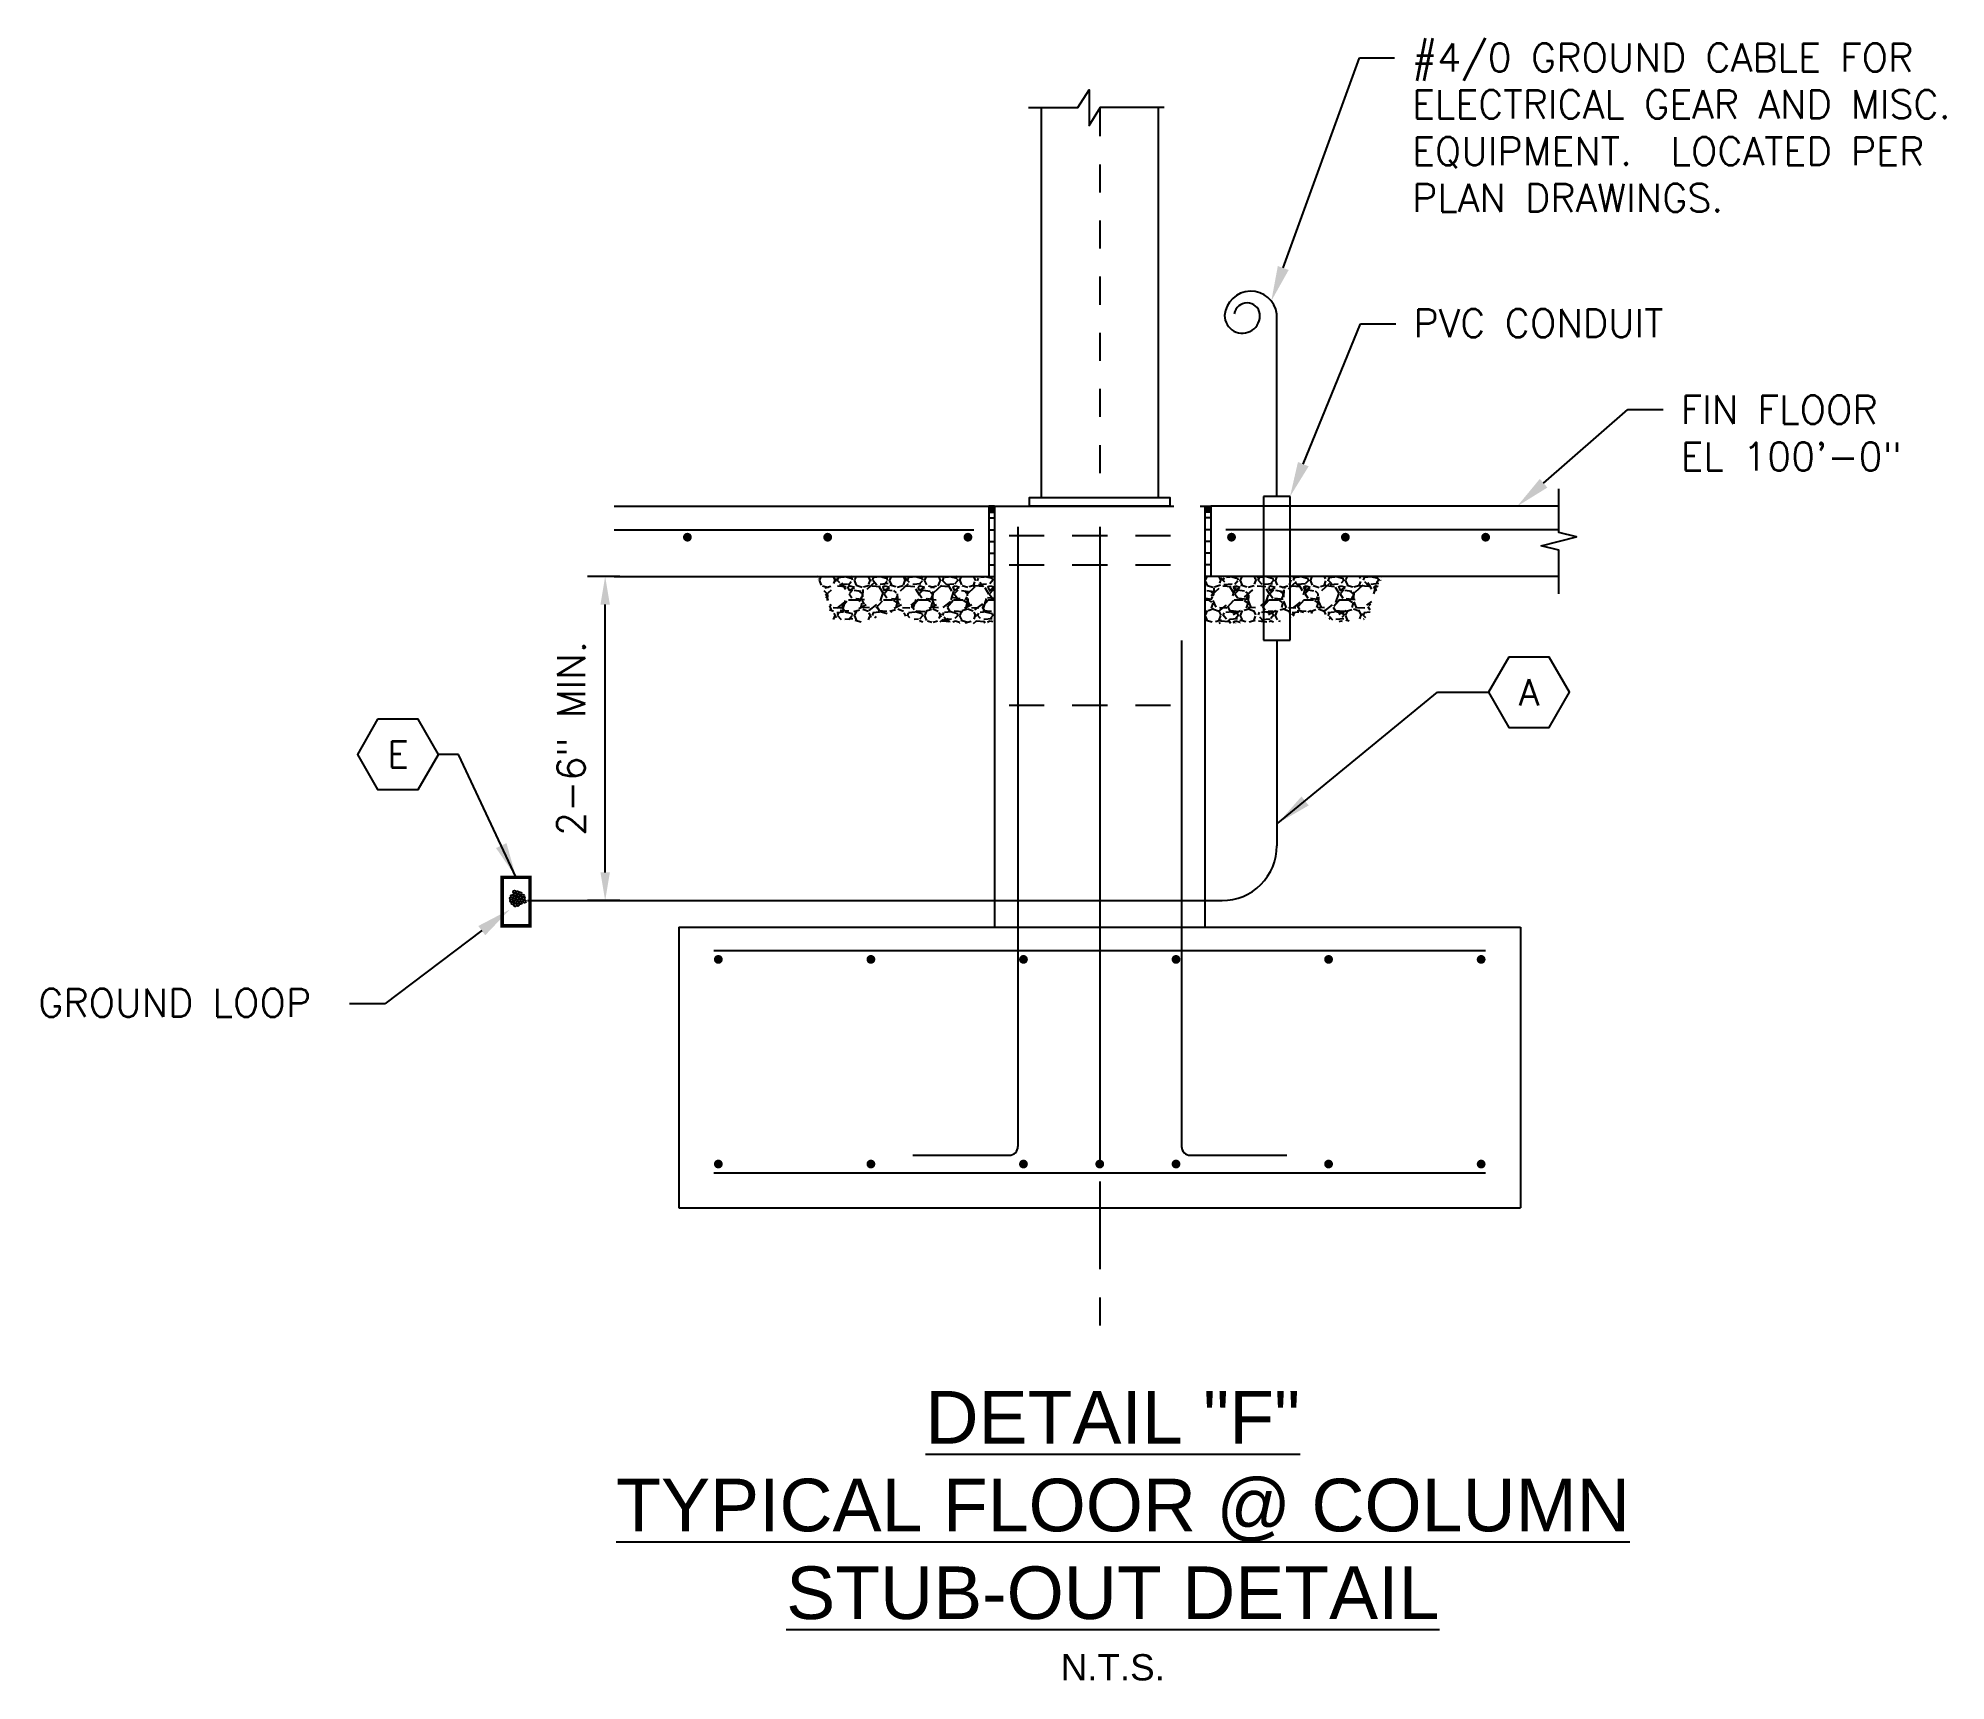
# Model space of a CAD drawing. Header units: inches. Extents: x -4.2 to 32.6, y 3 to 13.7.
# Drawn here: x 25.8 to 32.6, y 7.82 to 13.68 of the extents above; entities outside this region: 1.
import ezdxf
from ezdxf import colors
from ezdxf.entities.mleader import LeaderData, LeaderLine
from ezdxf.enums import TextEntityAlignment as Align
from ezdxf.math import Vec2, Vec3

# ---------------------------------------------------------------- set-up
doc = ezdxf.new("R2010")
doc.units = ezdxf.units.IN
doc.header["$LTSCALE"] = 0.5
doc.header["$MEASUREMENT"] = 0
for name, pattern in [('CL', [1, 0.625, -0.125, 0.125, -0.125]), ('HIDDEN', [0.375, 0.25, -0.125]), ('HIDDEN2', [0.1875, 0.125, -0.0625])]:
    doc.linetypes.add(name, pattern=pattern)
doc.layers.get('0').update_dxf_attribs({"linetype": 'CONTINUOUS'})
doc.layers.get('Defpoints').update_dxf_attribs({"color": 33, "linetype": 'CONTINUOUS'})
for name, color, linetype in [('E-Dim', 1, 'CONTINUOUS'), ('E-Grounding', 3, 'CONTINUOUS'), ('E-Text', 2, 'CONTINUOUS'), ('Ground', 4, 'Ground'), ('S-Cl', 252, 'CL'), ('S-Cols', 252, 'CONTINUOUS'), ('S-Conc1', 252, 'CONTINUOUS'), ('S-Conc2', 252, 'CONTINUOUS'), ('S-Grade', 252, 'CONTINUOUS'), ('S-Rebar', 252, 'CONTINUOUS'), ('Text', 2, 'CONTINUOUS')]:
    doc.layers.add(name, color=color, linetype=linetype)
doc.styles.add('Arial', font='arial.ttf')
doc.styles.add('SIMPLEX', font='simplex.shx')
doc.styles.get("Standard").update_dxf_attribs({"font": 'simplex.shx'})
doc.styles.add('Text', font='simplex.shx', dxfattribs={"height": 0.1})
doc.linetypes.add('Ground', pattern='A,1.5,-0.25,["G",Standard,S=0.2,R=0,X=-0.05,Y=-0.1],-0.25', length=2)
doc.dimstyles.new('PNC_1', dxfattribs={"dimtxt": 0.125, "dimasz": 0.1, "dimexe": 0.0625, "dimexo": 0.0625, "dimgap": 0.0625, "dimtad": 1, "dimdec": 4, "dimzin": 3, "dimdsep": 46, "dimlunit": 4, "dimtxsty": 'Text', "dimcen": 0.125, "dimadec": 0, "dimazin": 0, "dimtfac": 0.75, "dimtdec": 4, "dimtix": 1, "dimtmove": 2, "dimatfit": 2, "dimfxl": 1, "dimtvp": 1, "dimfrac": 1, "dimtolj": 1, "dimtzin": 0, "dimarcsym": 0})
doc.dimstyles.new('STANDARD$7', dxfattribs={"dimtxt": 0.09375, "dimasz": 0.125, "dimexe": 0.1875, "dimexo": 0.0625, "dimgap": 0.0625, "dimtad": 0, "dimdec": 6, "dimzin": 0, "dimdsep": 46, "dimlunit": 4, "dimtxsty": 'SIMPLEX', "dimcen": 0.0625, "dimclrd": 256, "dimclre": 256, "dimclrt": 256, "dimadec": 0, "dimazin": 0, "dimtfac": 1, "dimtdec": 6, "dimtofl": 0, "dimtmove": 0, "dimatfit": 0, "dimfxl": 1, "dimfrac": 2, "dimtolj": 1, "dimtzin": 0, "dimlwd": -1, "dimlwe": -1, "dimarcsym": 0})
pattern_1 = [(228.012787504, (21.95655423765327, 20.36789707799624), (-1.000000000000008, -1.125), [0.016817, -1.664886005884212]), (184.969740728, (21.94530423765328, 20.35539707799623), (1.499999999999997, 0.1250000000000044), [0.0288585, -2.856990595153749]), (132.510447078, (21.91655423765328, 20.35289707799624), (1.250000000000015, -1.374999999999983), [0.0203485, -2.014504074512463]), (267.273689006, (21.86780423765327, 20.32164707799624), (0.125000000000003, 2.500000000000002), [0.02627974999999987, -2.601694755203615]), (292.833654178, (21.86655423765327, 20.29539707799624), (-0.6249999999999984, 1.500000000000004), [0.02576937499999987, -2.551171641011028]), (357.273689006, (21.87655423765326, 20.27164707799624), (-2.500000000000002, 0.1250000000000032), [0.02627974999999987, -2.601694755203615]), (37.6942404667, (21.90280423765326, 20.27039707799624), (-1.625, -1.249999999999997), [0.034753625, -3.4406060686145]), (72.2553283749, (21.93030423765327, 20.29164707799623), (0.8750000000000033, 2.75), [0.03281099999999984, -3.248290187101657]), (121.429565615, (21.94030423765326, 20.32289707799623), (-1.000000000000002, 1.624999999999998), [0.02636875, -2.610509138716124]), (175.236358309, (21.92655423765327, 20.34539707799624), (1.374999999999998, -0.1250000000000047), [0.030104, -1.475095322349037]), (222.397437798, (21.89655423765327, 20.34789707799624), (-1.499999999999995, -1.374999999999996), [0.038931, -3.854171875599362]), (138.814074834, (21.99155423765327, 20.32039707799624), (-0.8750000000000041, 0.75), [0.01328762499999993, -1.315480601591833]), (171.46923439, (21.98155423765328, 20.32914707799624), (1.625, -0.2499999999999994), [0.02527962499999999, -2.502688927019625]), (225, (21.95655423765327, 20.33289707799624), (-1.387778780781446e-17, -0.1249999999999916), [0.017677625, -0.1590990702966375]), (203.198590514, (21.94780423765328, 20.34789707799624), (0.6249999999999987, 0.2499999999999969), [0.00951975, -0.9424518882329874]), (291.801409486, (21.93905423765326, 20.34414707799624), (-0.1249999999999605, 0.3750000000000128), [0.013462875, -0.6596827258918125]), (30.96375653209999, (21.94405423765328, 20.33164707799624), (0.3750000000000066, 0.2499999999999974), [0.02186612499999999, -0.7070028618556622]), (161.565051177, (21.96280423765327, 20.34289707799624), (0.2500000000000014, -0.1249999999999971), [0.01581137499999993, -0.3794733325210478]), (16.389540334, (21.86655423765327, 20.34414707799624), (1.249999999999996, 0.3750000000000054), [0.02215, -2.192855643333675]), (70.3461759419, (21.88780423765328, 20.35039707799624), (-0.5000000000001525, -1.375000000000425), [0.018582625, -1.839675968414875]), (293.198590514, (21.96280423765327, 20.36789707799624), (-0.2499999999999963, 0.6249999999999989), [0.019039375, -0.9329322632329875]), (343.610459666, (21.97030423765326, 20.35039707799624), (-1.249999999999996, 0.3750000000000054), [0.02214999999999986, -2.192855643333615]), (339.44395478, (21.86655423765327, 20.26664707799624), (-0.6250000000000046, 0.250000000000003), [0.02135999999999986, -1.046640468164683]), (294.775140569, (21.88655423765328, 20.25914707799624), (-0.6250000000000007, 1.375), [0.01789725, -1.7718303829095]), (66.8014094864, (21.96405423765327, 20.24289707799624), (0.2499999999999976, 0.6249999999999962), [0.019039375, -0.9329322632329875]), (17.3540246363, (21.97155423765326, 20.26039707799623), (-1.624999999999997, -0.4999999999999953), [0.020953875, -2.07442795178]), (69.44395478040002, (21.90280423765326, 20.24289707799624), (-0.2500000000000009, -0.6249999999999943), [0.01067999999999993, -1.057320468164683]), (101.309932474, (21.95655423765327, 20.24289707799624), (-0.1249999999999955, 0.5000000000000016), [0.006373749999999998, -0.6310036891990999]), (165.963756532, (21.95530423765327, 20.24914707799624), (0.3749999999999948, -0.1250000000000002), [0.025769375, -0.4896188282022124]), (186.009005957, (21.93030423765327, 20.25539707799624), (1.250000000000006, 0.1249999999999979), [0.02388125, -2.36424039681785]), (303.690067526, (21.94405423765328, 20.32039707799624), (-0.1249999999999984, 0.2499999999999982), [0.01802774999999992, -0.4326661594329978]), (353.157226587, (21.95405423765327, 20.30539707799624), (2.125000000000002, -0.2500000000000066), [0.03147425, -3.115945328003538]), (60.9453959009, (21.98530423765327, 20.30164707799624), (-0.4999999999999969, -0.874999999999997), [0.0128695, -1.274084267623375]), (90, (21.99155423765327, 20.31289707799624), (-0.125, 0.125), [0.0075, -0.1175]), (120.256437164, (21.92780423765327, 20.25914707799624), (0.5000000000000011, -0.875000000000001), [0.0173655, -1.719189998681225]), (48.01278750420001, (21.91905423765328, 20.27414707799624), (1, 1.124999999999997), [0.033634, -1.648069005884212]), (0, (21.94155423765326, 20.29914707799624), (0.125, 0.125), [0.0325, -0.09249999999999999]), (325.3048464690001, (21.97405423765328, 20.29914707799624), (1.250000000000017, -0.874999999999978), [0.01976424999999993, -1.956659287605241]), (254.054604099, (21.99030423765327, 20.28789707799624), (-0.1250000000000047, -0.5000000000000006), [0.01820025, -0.8918134861600625]), (207.645975364, (21.98530423765327, 20.27039707799624), (-2.374999999999994, -1.250000000000006), [0.029633125, -2.933684272782424]), (175.42607874, (21.95905423765327, 20.25664707799624), (-1.624999999999994, 0.1250000000000002), [0.031349875, -3.103634175996112])]

# ---------------------------------------------------------------- blocks, each defined once
blk = doc.blocks.new('*D7')
at = {"layer": 'Defpoints', "color": 0, "transparency": 16777216}
for p in [(27.82558546004531, 11.75791719811069), (27.94062495734836, 11.75791719811069), (27.94062495734839, 10.60313368954429)]:
    blk.add_point(p, dxfattribs=at)
at = {"layer": 'E-Dim', "color": 0, "lineweight": -2, "transparency": 16777216}
for p, q in [((27.87812495734836, 11.75791719811069), (27.76308546004531, 11.75791719811069)), ((27.82558546004531, 10.70313368954429), (27.82558546004531, 11.65791719811069)), ((27.87812495734839, 10.60313368954429), (27.76308546004531, 10.60313368954429))]:
    blk.add_line(p, q, dxfattribs=at)
at = {"layer": 'E-Dim', "color": 0, "transparency": 16777216}
for points in [[(27.80891879337864, 11.65791719811069), (27.84225212671197, 11.65791719811069), (27.82558546004531, 11.75791719811069)], [(27.80891879337864, 10.70313368954429), (27.84225212671197, 10.70313368954429), (27.82558546004531, 10.60313368954429)]]:
    blk.add_solid(points, dxfattribs=at)
at = {"layer": 'E-Dim', "color": 0, "transparency": 16777216, "insert": (27.70451778100518, 11.18052544382749), "char_height": 0.1, "attachment_point": 5, "rotation": 90, "style": 'Text'}
blk.add_mtext('\\A1;2-6" MIN.', dxfattribs=at)
blk = doc.blocks.new('Elec Hex')
at = {"transparency": 16777216}
blk.add_lwpolyline([(4.132591548383633, 11.47411578946005), (4.06042276473493, 11.34911578946005), (4.132591548383633, 11.22411578946005), (4.276929115681039, 11.22411578946005), (4.349097899329743, 11.34911578946005), (4.276929115681039, 11.47411578946005)], close=True, dxfattribs=at)
at = {"transparency": 16777216, "style": 'Text'}
blk.add_attdef('HTRACE', text='', height=0.09375, dxfattribs=at).set_placement((4.204760332032336, 11.34911578946005), align=Align.MIDDLE_CENTER)

msp = doc.modelspace()

# ---------------------------------------------------------------- hatches: boundary and pattern name
at = {"layer": 'S-Grade'}
h = msp.add_hatch(dxfattribs=at)
h.set_pattern_fill('GRAVEL', color=256, scale=0.125)
h.set_pattern_definition(pattern_1)
h.paths.add_polyline_path([(28.58087900105593, 11.7579171981107), (29.19051084137833, 11.75791719811072), (29.21134417471168, 11.75791719811072), (29.21134417471168, 11.59656473434957), (29.15318393750348, 11.58822064151908), (29.05413115165202, 11.59555160237459), (28.95140977964851, 11.59555160237459), (28.85235699379702, 11.63220650727105), (28.73862968883807, 11.59555160237459), (28.62490247112876, 11.60654807719749), (28.62490247112876, 11.65419942337721)])
h = msp.add_hatch(dxfattribs=at)
h.set_pattern_fill('GRAVEL', color=256, scale=0.125)
h.set_pattern_definition(pattern_1)
h.paths.add_polyline_path([(30.59580216981853, 11.75791719811068), (29.98617032949613, 11.75791719811071), (29.96533699616281, 11.75791719811071), (29.96533699616278, 11.59656473434956), (30.02349723337098, 11.58822064151907), (30.12255001922244, 11.59555160237457), (30.22527139122595, 11.59555160237457), (30.32432417707744, 11.63220650727103), (30.43805148203639, 11.59555160237457), (30.5517786997457, 11.60654807719747), (30.5517786997457, 11.65419942337719)])

# ---------------------------------------------------------------- linework, layer by layer
at = {"layer": 'E-Grounding'}
for p, q in [((30.17223894459819, 12.04240430832211), (30.17223894459819, 11.53039096496546)), ((30.26647268594898, 12.04240430832211), (30.17223894459819, 12.04240430832211)), ((30.26647268594898, 11.53039096496546), (30.26647268594898, 12.04240430832211)), ((30.17223894459819, 11.53039096496546), (30.26647268594898, 11.53039096496546))]:
    msp.add_line(p, q, dxfattribs=at)
at = {"layer": 'E-Text'}
for centre in [(27.49071554632044, 10.61086065971851), (27.4913377289462, 10.60215703495271), (27.49444864207505, 10.61894265834653), (27.50067017779684, 10.60650884733561), (27.50253672567414, 10.63386323155964), (27.50315890829991, 10.61521255798511), (27.50440327355145, 10.62453789477238), (27.51311353977633, 10.63199818137893), (27.51311353977633, 10.61148237173997), (27.51622430763723, 10.62142942054872), (27.51933507549814, 10.60402208513342), (27.5230680259848, 10.6282680810175), (27.52369020861056, 10.61396913394217), (27.52866752434877, 10.60402208513342), (27.53177843747762, 10.62018608238948), (27.53488920533851, 10.61148237173997), (27.49693722731017, 10.59345332430321), (27.50440327355145, 10.59780513668611), (27.50502531090929, 10.5872364617396), (27.51373557713414, 10.59780513668611), (27.51497994238568, 10.58847979989885), (27.52431239123633, 10.59531837448394), (27.53799997319941, 10.59967027275052)]:
    msp.add_circle(centre, 0.004857840663529975, dxfattribs=at)
at = {"layer": 'Ground'}
for p, q in [((30.21998068361045, 12.44229502012022), (30.21998068361045, 12.69264367932916)), ((27.5488459802617, 10.6031336895443), (30.02492046807347, 10.6031336895443))]:
    msp.add_line(p, q, dxfattribs=at)
at = {"layer": 'Ground', "linetype": 'Continuous'}
for p, q in [((30.21935581527358, 12.04240430832211), (30.21935581527358, 12.44026596043643)), ((30.21935581527358, 11.53039096496546), (30.21948999954517, 10.79766863612586))]:
    msp.add_line(p, q, dxfattribs=at)
at = {"layer": 'Ground', "const_width": 0.01249999999999993}
msp.add_lwpolyline([(27.45861539706652, 10.68574972232224), (27.55797373510458, 10.68574972232224), (27.55797373510458, 10.51308374417366), (27.45861539706652, 10.51308374417366)], close=True, dxfattribs=at)
at = {"layer": 'Ground'}
for centre, radius, start, end in [((30.12691815642113, 12.68031379842699), 0.09387576859831426, 7.547178840348196, 175.5469164244283), ((30.11352174562142, 12.68631732474477), 0.04623016799793662, 9.308850729080337, 170.1213871902289), ((30.09637155342938, 12.687913173248), 0.06304654280484956, 180.2822719028918, 5.353416910867891), ((30.02492046807347, 10.79770322409028), 0.1945695345459839, 270, 4.071109992273301e-13)]:
    msp.add_arc(centre, radius, start, end, dxfattribs=at)
at = {"layer": 'S-Cl'}
msp.add_line((29.58834058543723, 9.601667201873969), (29.58834058543723, 9.070431524099266), dxfattribs=at)
at = {"layer": 'S-Cols'}
for p, q in [((29.38000725210392, 13.42847826903773), (29.38000725210392, 12.03916719811075)), ((29.7966739187706, 13.42966544555765), (29.79667391877057, 12.03916719811075))]:
    msp.add_line(p, q, dxfattribs=at)
at = {"layer": 'S-Cols', "linetype": 'HIDDEN2'}
msp.add_line((29.58834058543726, 13.42617565573461), (29.58834058543723, 12.03916719811075), dxfattribs=at)
at = {"layer": 'S-Cols', "flags": 128}
msp.add_lwpolyline([(29.33393041902698, 13.42847826903773), (29.50972732089669, 13.42847826903773), (29.55011327846594, 13.49139424216566), (29.55011327846594, 13.36437535004395), (29.59049923603518, 13.42966544555765), (29.81737286547857, 13.42966544555765)], dxfattribs=at)
msp.add_lwpolyline([(29.33834058543723, 12.00791719811075), (29.33834058543723, 12.03916719811075), (29.83834058543723, 12.03916719811075), (29.83834058543723, 12.00791719811075)], close=True, dxfattribs=at)
at = {"layer": 'S-Conc1'}
for p, q in [((29.21334058617753, 12.00791719811076), (29.19250725284422, 12.00791719811076)), ((29.19250725284422, 12.00375053144406), (29.21334058617753, 12.00375053144406)), ((29.19250725284422, 11.99958386477739), (29.21334058617753, 11.99958386477739)), ((29.19250725284422, 11.99541719811072), (29.21334058617753, 11.99541719811072)), ((29.19250725284422, 11.99125053144406), (29.21334058617753, 11.99125053144406)), ((29.19250725284422, 11.98708386477739), (29.21334058617753, 11.98708386477739)), ((29.96334058469693, 12.00791719811076), (29.98417391803027, 12.00791719811076)), ((29.98417391803027, 12.00375053144406), (29.96334058469693, 12.00375053144406)), ((29.98417391803027, 11.99958386477739), (29.96334058469693, 11.99958386477739)), ((29.98417391803027, 11.99541719811072), (29.96334058469693, 11.99541719811072)), ((29.98417391803027, 11.99125053144406), (29.96334058469693, 11.99125053144406)), ((29.98417391803027, 11.98708386477739), (29.96334058469693, 11.98708386477739)), ((29.19250725284422, 11.96625053144406), (29.21334058617753, 11.96625053144406)), ((29.19250725284422, 11.92458386477739), (29.21334058617753, 11.92458386477739)), ((29.98417391803027, 11.96625053144406), (29.96334058469693, 11.96625053144406)), ((29.98417391803027, 11.92458386477739), (29.96334058469693, 11.92458386477739)), ((29.19250725284422, 11.88291719811072), (29.21334058617753, 11.88291719811072)), ((29.19250725284422, 11.84125053144406), (29.21334058617753, 11.84125053144406)), ((29.98417391803027, 11.88291719811072), (29.96334058469693, 11.88291719811072)), ((29.98417391803027, 11.84125053144406), (29.96334058469693, 11.84125053144406)), ((29.19250725284422, 11.79958386477739), (29.21334058617753, 11.79958386477739)), ((29.98417391803027, 11.79958386477739), (29.96334058469693, 11.79958386477739)), ((29.19250725284422, 11.75791719811072), (29.21334058617756, 11.75791719811072)), ((29.19250725284422, 11.75791719811072), (29.21334058617753, 11.75791719811072)), ((29.98417391803027, 11.75791719811072), (29.96334058469693, 11.75791719811072)), ((29.98417391803027, 11.75791719811072), (29.96334058469693, 11.75791719811072))]:
    msp.add_line(p, q, dxfattribs=at)
at = {"layer": 'S-Conc2'}
for p, q in [((27.85792499383574, 12.00791719811076), (29.19250725284422, 12.00791719811072)), ((29.19250725284422, 12.00791719811076), (29.19250725284422, 11.75791719811072)), ((29.21334058617753, 12.00791719811075), (29.85212535296005, 12.00791719811075)), ((29.21334058617753, 12.00791719811075), (29.21334058617753, 10.50791720008488)), ((29.25500725210392, 12.00791719811075), (29.85212535296005, 12.00791719811075)), ((29.9462413405757, 12.00791719811075), (29.96334058469693, 12.00791719811075)), ((29.96334058469693, 12.00791719811075), (29.96334058469693, 10.50791720008488)), ((30.17245260595831, 12.00791719811073), (29.98417391803027, 12.00791719811072)), ((29.98417391803027, 12.00791719811076), (29.98417391803027, 11.75791719811072)), ((31.22451365162834, 12.00791719811076), (30.17245260595831, 12.00791719811073)), ((27.85792499383574, 11.75791719811069), (29.19250725284422, 11.75791719811072)), ((30.17245260595831, 11.75791719811071), (29.98417391803027, 11.75791719811072)), ((31.22451365162834, 11.75791719811068), (30.17245260595831, 11.75791719811071)), ((28.08834058839843, 10.50791720008488), (31.08834058247603, 10.50791720008488)), ((28.08834058839843, 10.50791720008488), (28.08834058839843, 9.507917202059051)), ((31.08834058247603, 10.50791720008488), (31.08834058247603, 9.507917202059051)), ((28.08834058839843, 9.507917202059051), (31.08834058247603, 9.507917202059051))]:
    msp.add_line(p, q, dxfattribs=at)
at = {"layer": 'S-Conc2', "flags": 128}
msp.add_lwpolyline([(31.22451365162834, 11.69541719811068), (31.22451365162834, 11.85166719811072), (31.16200234946299, 11.86725301623467), (31.28702495379368, 11.89858137998676), (31.22451365162834, 11.91416719811072), (31.22451365162834, 12.07041719811076)], dxfattribs=at)
at = {"layer": 'S-Rebar'}
for p, q in [((27.85792499383574, 11.92458386477741), (29.13951275928562, 11.92458386477741)), ((29.29667391934637, 11.93500053158805), (29.29667391934637, 9.726667201627198)), ((29.58834058543723, 11.93500053158805), (29.58834058543723, 9.664167201750583)), ((30.17245260595831, 11.92458386477741), (30.03716841158884, 11.92458386477741)), ((31.22451365162834, 11.92458386477741), (30.17245260595831, 11.92458386477741)), ((29.88000725152812, 11.5302235968041), (29.88000725152812, 9.726667201627198)), ((28.21334058815167, 10.42458386691609), (30.96334058272279, 10.42458386691609)), ((28.92167392008667, 9.695417201688887), (29.26542391940804, 9.695417201688887)), ((29.91125725146642, 9.695417201688887), (30.25500725078782, 9.695417201688887)), ((28.21334058815167, 9.63291720181228), (30.96334058272279, 9.63291720181228))]:
    msp.add_line(p, q, dxfattribs=at)
at = {"layer": 'S-Rebar', "linetype": 'HIDDEN'}
for p, q in [((29.26542391940804, 11.90375053164974), (29.85212535296005, 11.90375053164974)), ((29.26542391940804, 11.7995838651887), (29.85212535296005, 11.7995838651887)), ((29.26542391940804, 11.29958386617576), (29.91125725146642, 11.29958386617576))]:
    msp.add_line(p, q, dxfattribs=at)
at = {"layer": 'S-Rebar', "flags": 128}
for points, const_width in [([(28.12648062334772, 11.89778664463264, 1), (28.11085562334772, 11.89778664463264, 1)], 0.015625), ([(28.62648062334772, 11.89778664463264, 1), (28.61085562334772, 11.89778664463264, 1)], 0.015625), ([(29.12648062334772, 11.89778664463264, 1), (29.11085562334772, 11.89778664463264, 1)], 0.015625), ([(30.05020054752676, 11.89778664463264, -1), (30.06582554752676, 11.89778664463264, -1)], 0.015625), ([(30.45595802211636, 11.89778664463264, -1), (30.47158302211636, 11.89778664463264, -1)], 0.015625), ([(30.95595802211636, 11.89778664463264, -1), (30.97158302211636, 11.89778664463264, -1)], 0.015625), ([(28.2367780881054, 10.39333386697774, -1), (28.22115308813627, 10.39333386697774, -1)], 0.01562499996915407), ([(28.78052808703196, 10.39333386697774, -1), (28.76490308706283, 10.39333386697774, -1)], 0.01562499996915407), ([(29.32427808595852, 10.39333386697774, -1), (29.30865308598938, 10.39333386697774, -1)], 0.01562499996915407), ([(29.85240308491594, 10.39333386697774, 1), (29.8680280848851, 10.39333386697774, 1)], 0.01562499996915407), ([(30.3961530838425, 10.39333386697774, 1), (30.41177808381166, 10.39333386697774, 1)], 0.01562499996915407), ([(30.95552808273822, 10.39333386697774, -1), (30.93990308276906, 10.39333386697774, -1)], 0.01562499996915407), ([(28.2367780881054, 9.664167201750583, 1), (28.22115308813627, 9.664167201750583, 1)], 0.01562499996915407), ([(28.78052808703196, 9.664167201750583, 1), (28.76490308706283, 9.664167201750583, 1)], 0.01562499996915407), ([(29.32427808595852, 9.664167201750583, 1), (29.30865308598938, 9.664167201750583, 1)], 0.01562499996915407), ([(29.58052808545266, 9.664167201750583, -1), (29.59615308542183, 9.664167201750583, -1)], 0.01562499996915407), ([(29.85240308491594, 9.664167201750583, -1), (29.8680280848851, 9.664167201750583, -1)], 0.01562499996915407), ([(30.3961530838425, 9.664167201750583, -1), (30.41177808381166, 9.664167201750583, -1)], 0.01562499996915407), ([(30.95552808273822, 9.664167201750583, 1), (30.93990308276906, 9.664167201750583, 1)], 0.01562499996915407)]:
    msp.add_lwpolyline(points, format="xyb", close=True, dxfattribs=dict(at, const_width=const_width))
at = {"layer": 'S-Rebar'}
for centre, start, end in [((29.26542391940804, 9.726667201627198), 270, 0), ((29.91125725146642, 9.726667201627198), 180, 270)]:
    msp.add_arc(centre, 0.03124999993830813, start, end, dxfattribs=at)

# ---------------------------------------------------------------- block references
at = {"layer": 'E-Text'}
for p, values in [((26.91348879345904, -0.003908718076178985), {'HTRACE': 'A'}), ((22.88211804791719, -0.2252879846322315), {'HTRACE': 'E'})]:
    msp.add_blockref('Elec Hex', p, dxfattribs=at).add_auto_attribs(values)

# ---------------------------------------------------------------- texts
at = {"layer": 'E-Text', "insert": (29.6349033511204, 8.339101303269679), "char_height": 0.09375, "width": 5.17191973498538, "attachment_point": 5, "style": 'Arial'}
msp.add_mtext('{\\H2x;\\L\\C6;DETAIL "F"\\P TYPICAL FLOOR @ COLUMN \\PSTUB-OUT DETAIL\\P}N.T.S.', dxfattribs=at)
at = {"layer": 'Text', "insert": (-4.248873102172735, 2.978015798613922), "char_height": 0.09375, "attachment_point": 1, "style": 'SIMPLEX'}
msp.add_mtext('\\A1;', dxfattribs=at)

# ---------------------------------------------------------------- dimensions: what is measured, and where the dimension line sits
at = {"layer": 'E-Dim'}
dim = msp.add_linear_dim(base=(27.82558546004531, 11.75791719811069), p1=(27.94062495734839, 10.60313368954429), p2=(27.94062495734836, 11.75791719811069), angle=90, text='2-6" MIN.', dimstyle='PNC_1', dxfattribs=at)
dim.commit()
dim.dimension.update_dxf_attribs({"geometry": '*D7', "text_midpoint": (27.70451778100518, 11.18052544382749)})

# ---------------------------------------------------------------- leaders
at = {"layer": 'E-Text'}
for points in [[(30.22353936312277, 10.87868225325394), (30.79273754633924, 11.34520707138387), (30.97391155819397, 11.34520707138387)], [(27.50829456610257, 10.68574972232224), (27.30292557688643, 11.12382780482782), (27.23121594724693, 11.12382780482782)]]:
    msp.add_leader(points, dimstyle='STANDARD$7', override={"dimgap": 0.0625, "dimtad": 0}, dxfattribs=at)
ml = msp.add_multileader_mtext('Standard', dxfattribs=at)
ml.set_content('#4/0 GROUND CABLE FOR\\PELECTRICAL GEAR AND MISC.\\PEQUIPMENT.  LOCATED PER\\PPLAN DRAWINGS.', color=256, style='Text')
ml.set_leader_properties(color=256, linetype='ByLayer', lineweight=-1)
ml.build(insert=Vec2(0, 0))
ml.multileader.update_dxf_attribs({"dogleg_length": 0.125, "arrow_head_size": 0.125})
ctx = ml.context
ctx.base_point, ctx.char_height, ctx.arrow_head_size, ctx.landing_gap_size, ctx.plane_origin = Vec3(30.63862916365143, 13.60552027372509), 0.1, 0.125, 0.0625, Vec3(30.19979278692993, 12.73949105890879)
notes = []
notes.append((ctx, [(0, (1, 1, 0), (30.51362916365143, 13.60552027372509), (1, 0), 0.125, [(0, [(30.19979278692993, 12.73949105890879)], 0, [])])]))
ctx.mtext.insert, ctx.mtext.flow_direction = Vec3(30.70112916365143, 13.65692634796581), 5
ml = msp.add_multileader_mtext('Standard', dxfattribs=at)
ml.set_content('PVC CONDUIT', color=256, style='Text')
ml.set_leader_properties(color=256, linetype='ByLayer', lineweight=-1)
ml.build(insert=Vec2(0, 0))
ml.multileader.update_dxf_attribs({"dogleg_length": 0.125, "arrow_head_size": 0.125})
ctx = ml.context
ctx.base_point, ctx.char_height, ctx.arrow_head_size, ctx.landing_gap_size, ctx.plane_origin = Vec3(30.64328734716141, 12.65750313877069), 0.1, 0.125, 0.0625, Vec3(29.94630352174805, 12.04240430832211)
notes.append((ctx, [(0, (1, 1, 0), (30.51828734716141, 12.65750313877069), (1, 0), 0.125, [(0, [(30.26647268594898, 12.04240430832211)], 0, [])])]))
ctx.mtext.insert, ctx.mtext.flow_direction = Vec3(30.70578734716141, 12.71020280131287), 5
ml = msp.add_multileader_mtext('Standard', dxfattribs=at)
ml.set_content('FIN FLOOR\\PEL 100\'-0"', color=256, style='Text')
ml.set_leader_properties(color=256, linetype='ByLayer', lineweight=-1)
ml.build(insert=Vec2(0, 0))
ml.multileader.update_dxf_attribs({"dogleg_length": 0.125, "arrow_head_size": 0.125})
ctx = ml.context
ctx.base_point, ctx.char_height, ctx.arrow_head_size, ctx.landing_gap_size, ctx.plane_origin = Vec3(31.59590134429687, 12.35227360011616), 0.1, 0.125, 0.0625, Vec3(31.07613200592209, 12.00791719811075)
notes.append((ctx, [(0, (1, 1, 0), (31.47090134429687, 12.35227360011616), (1, 0), 0.125, [(0, [(31.07613200592209, 12.00791719811075)], 0, [])])]))
ctx.mtext.insert, ctx.mtext.flow_direction = Vec3(31.65840134429687, 12.40227360011616), 5
ml = msp.add_multileader_mtext('Standard', dxfattribs=at)
ml.set_content('GROUND LOOP', color=256, style='Text')
ml.set_leader_properties(color=256, linetype='ByLayer', lineweight=-1)
ml.build(insert=Vec2(0, 0))
ml.multileader.update_dxf_attribs({"dogleg_length": 0.125, "arrow_head_size": 0.125})
ctx = ml.context
ctx.base_point, ctx.char_height, ctx.arrow_head_size, ctx.landing_gap_size, ctx.plane_origin = Vec3(25.74217503612821, 10.23559391930084), 0.1, 0.125, 0.0625, Vec3(27.48573837585018, 10.5711881482244)
notes.append((ctx, [(0, (1, 1, 0), (27.03988782202997, 10.23559391930084), (-1, 0), 0.125, [(0, [(27.48573837585018, 10.5711881482244)], 0, [])])]))
ctx.mtext.insert, ctx.mtext.flow_direction = Vec3(25.80467503612821, 10.28829358184302), 5
for ctx, leaders in notes:
    for number, flags, end, landing, length, lines in leaders:
        leader = LeaderData()
        leader.index, (leader.has_last_leader_line, leader.has_dogleg_vector, leader.attachment_direction) = number, flags
        leader.last_leader_point, leader.dogleg_vector, leader.dogleg_length = Vec3(end), Vec3(landing), length
        for number, points, colour, breaks in lines:
            line = LeaderLine()
            line.index, line.vertices, line.color, line.breaks = number, Vec3.list(points), colors.encode_raw_color(colour), breaks
            leader.lines.append(line)
        ctx.leaders.append(leader)

doc.saveas('drawing.dxf')
